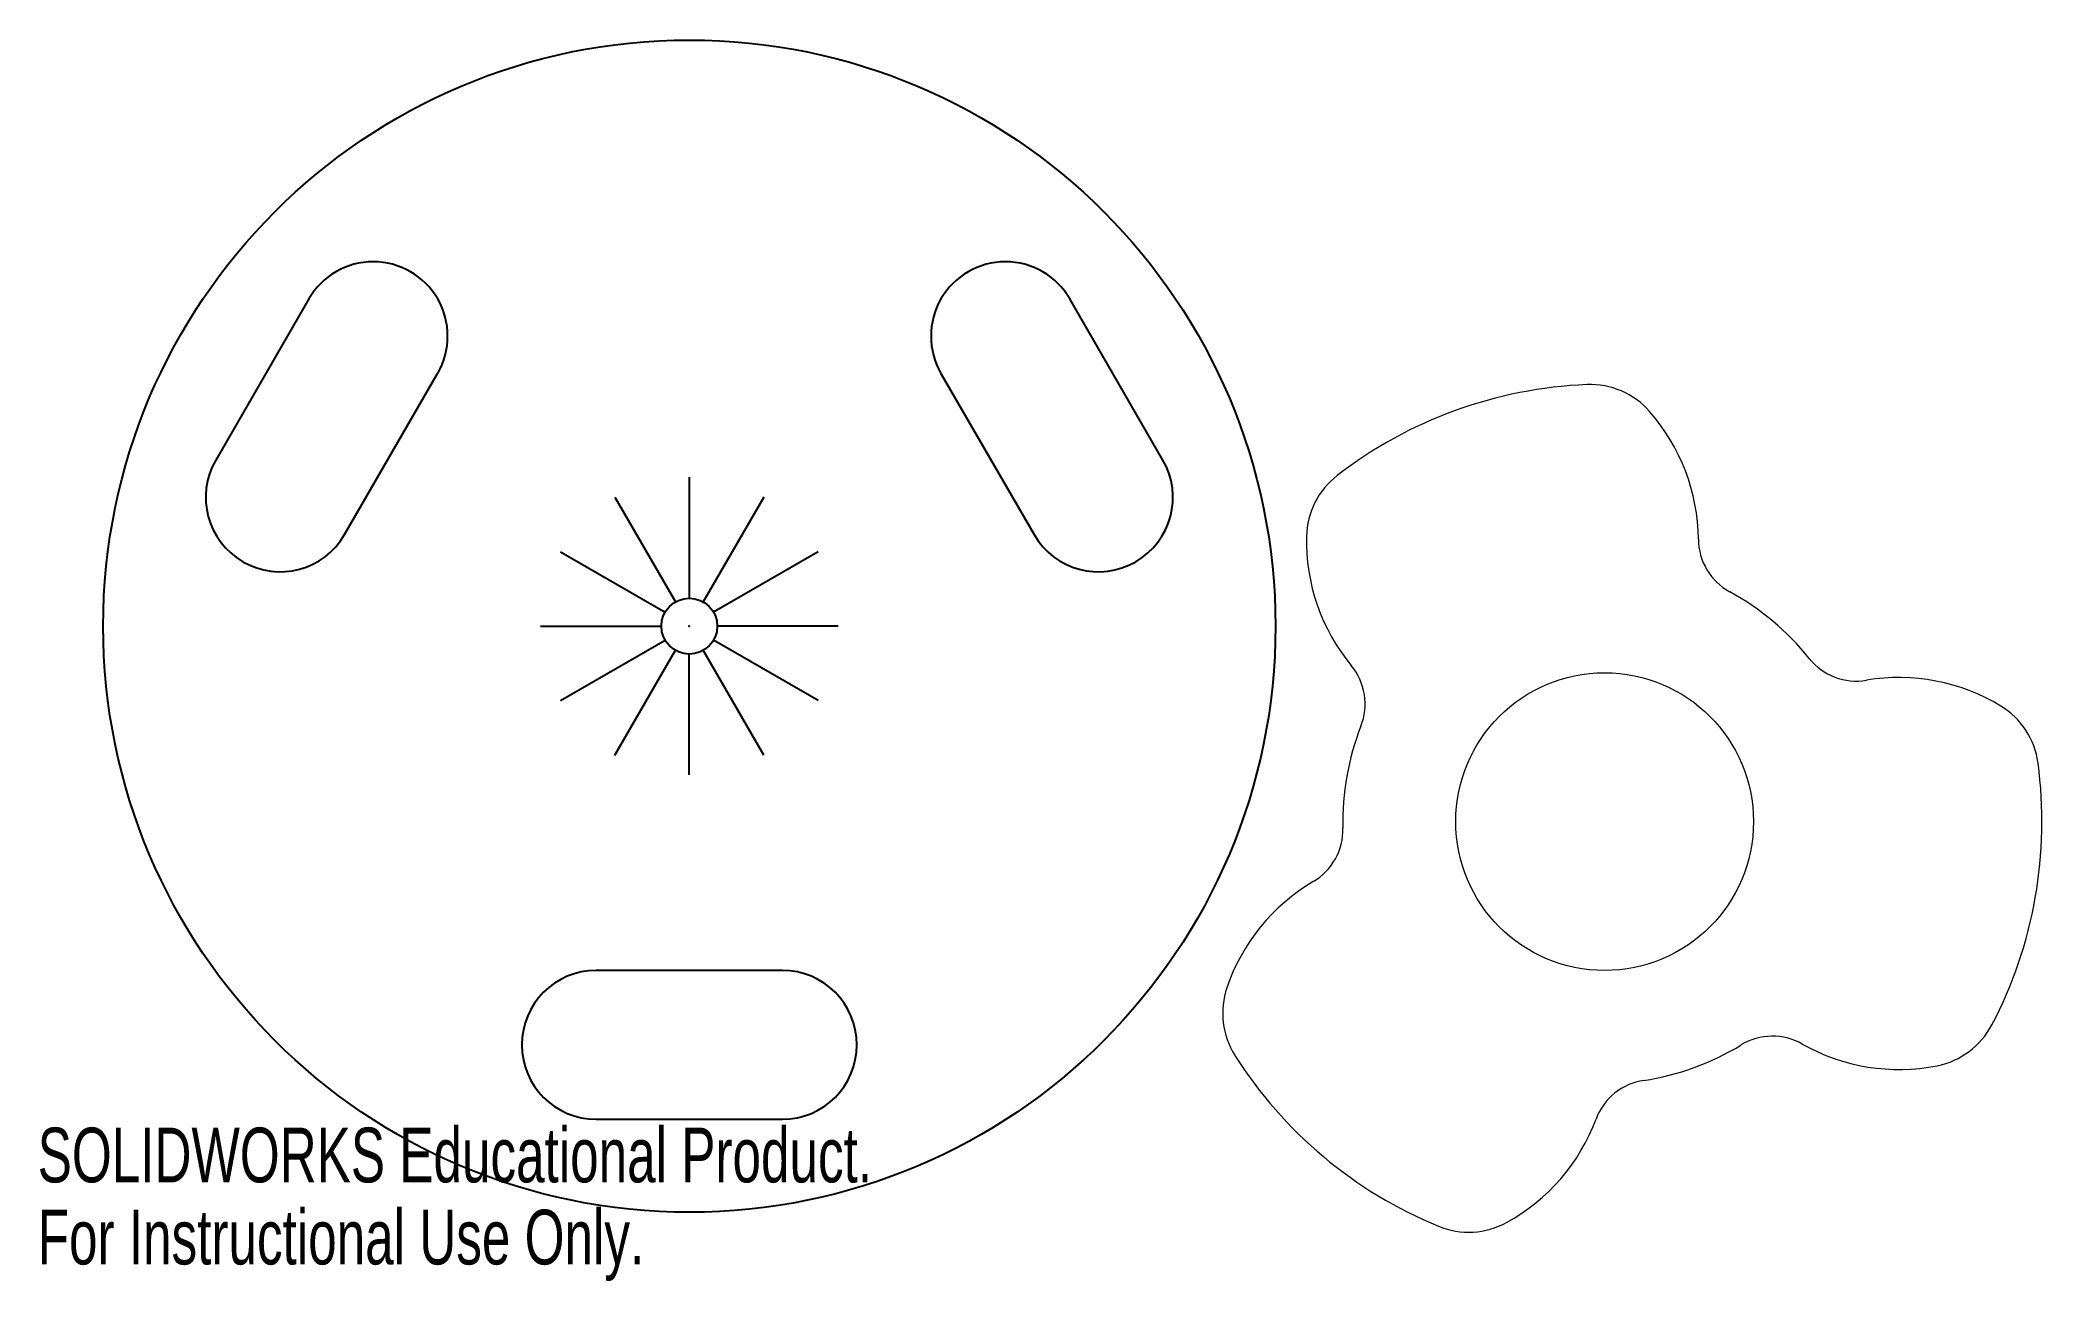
# Model space of a CAD drawing. Header units: inches. Extents: x 0.01 to 5.38, y 0 to 3.33.
import ezdxf

# ---------------------------------------------------------------- set-up
doc = ezdxf.new("R2010")
doc.units = ezdxf.units.IN
doc.header["$MEASUREMENT"] = 0
doc.header["$PDSIZE"] = -1
doc.layers.add('SLD-0', color=179, linetype='Continuous')
doc.styles.add('SLDTEXTSTYLE0', font='TXT', dxfattribs={"width": 0.7})

msp = doc.modelspace()

# ---------------------------------------------------------------- linework, layer by layer
at = {"color": 7, "linetype": 'Continuous', "lineweight": 18}
msp.add_circle((4.2095, 1.2322), 0.4, dxfattribs=at)
for centre, radius, start, end in [((4.2095, 1.2322), 1.175, 92.3023, 127.6977), ((4.1709, 2.194), 0.2125, 41.278, 92.3023), ((3.9349, 1.9868), 0.5265, 0.4528, 41.278), ((3.621, 1.9938), 0.2125, 127.6977, 178.722), ((3.9349, 1.9868), 0.5265, 178.722, 219.5472), ((4.6239, 1.9923), 0.1625, 180.4528, 241.4023), ((4.2095, 1.2322), 0.7031, 38.5977, 61.4023), ((4.8861, 1.7723), 0.1625, 218.5977, 279.5472), ((3.4036, 1.5481), 0.1625, 338.5977, 39.5472), ((5.0003, 1.0928), 0.5265, 58.722, 99.5472), ((5.1634, 1.3612), 0.2125, 7.6977, 58.722), ((4.2095, 1.2322), 0.7031, 158.5977, 181.4023), ((4.2095, 1.2322), 1.175, 332.3023, 7.6977), ((3.3442, 1.2111), 0.1625, 300.4528, 1.4023), ((3.6934, 0.6171), 0.5265, 120.4528, 161.278), ((3.396, 0.7179), 0.2125, 161.278, 212.3023), ((4.6606, 0.4934), 0.1625, 60.4528, 121.4023), ((5.0617, 0.7849), 0.2125, 281.278, 332.3023), ((4.2095, 1.2322), 1.175, 212.3023, 247.6977), ((4.2095, 1.2322), 0.7031, 278.5977, 301.4023), ((5.0003, 1.0928), 0.5265, 240.4528, 281.278), ((4.3389, 0.3763), 0.1625, 98.5977, 159.5472), ((3.6934, 0.6171), 0.5265, 298.722, 339.5472), ((3.8443, 0.3417), 0.2125, 247.6977, 298.722)]:
    msp.add_arc(centre, radius, start, end, dxfattribs=at)
at = {"layer": 'SLD-0', "color": 7, "linetype": 'Continuous'}
for p, q in [((0.7281, 2.6365), (0.4781, 2.2035)), ((3.0231, 2.2035), (2.7731, 2.6365)), ((0.8245, 2.0035), (1.0745, 2.4365)), ((2.4267, 2.4365), (2.6767, 2.0035)), ((1.7506, 2.1575), (1.7506, 1.8325)), ((1.5506, 2.1039), (1.7131, 1.8225)), ((1.9506, 2.1039), (1.7881, 1.8225)), ((1.4042, 1.9575), (1.6856, 1.795)), ((2.097, 1.9575), (1.8156, 1.795)), ((1.3506, 1.7575), (1.6756, 1.7575)), ((2.1506, 1.7575), (1.8256, 1.7575)), ((1.4042, 1.5575), (1.6856, 1.72)), ((1.5506, 1.4111), (1.7131, 1.6926)), ((1.7506, 1.3575), (1.7506, 1.6825)), ((1.9506, 1.4111), (1.7881, 1.6926)), ((2.097, 1.5575), (1.8156, 1.72)), ((2.0006, 0.8325), (1.5006, 0.8325)), ((1.5006, 0.4325), (2.0006, 0.4325))]:
    msp.add_line(p, q, dxfattribs=at)
for radius in [1.5746, 0.075]:
    msp.add_circle((1.7506, 1.7575), radius, dxfattribs=at)
for centre, start, end in [((0.9013, 2.5365), 330, 150), ((2.5999, 2.5365), 30, 210), ((0.6513, 2.1035), 150, 330), ((2.8499, 2.1035), 210, 30), ((1.5006, 0.6325), 90, 270), ((2.0006, 0.6325), 270, 90)]:
    msp.add_arc(centre, 0.2, start, end, dxfattribs=at)
at = {"layer": 'SLD-0'}
msp.add_point((1.7506, 1.7575), dxfattribs=at)
msp.add_point((1.7506, 1.7575), dxfattribs=at)

# ---------------------------------------------------------------- texts
at = {"color": 7, "linetype": 'Continuous', "char_height": 0.14705, "attachment_point": 1, "style": 'SLDTEXTSTYLE0'}
for s, insert in [('SOLIDWORKS Educational Product.', (0, 0.4101)), ('For Instructional Use Only.', (0, 0.1896))]:
    msp.add_mtext(s, dxfattribs=dict(at, insert=insert))

doc.saveas('drawing.dxf')
